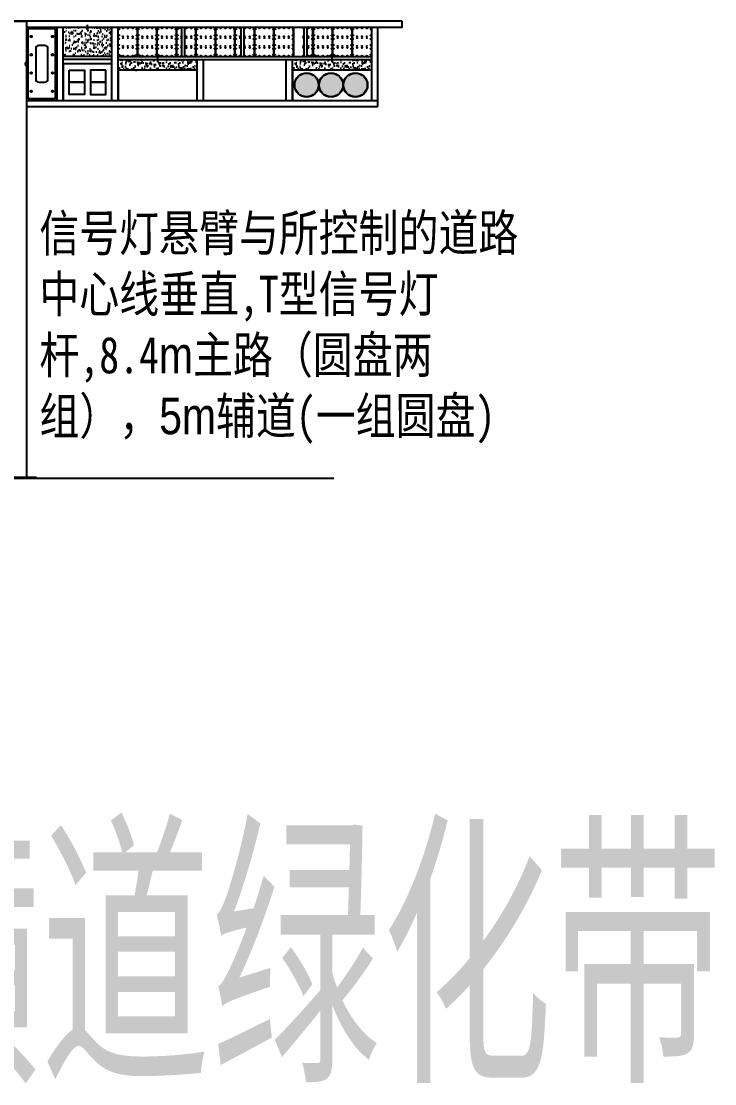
# Model space of a CAD drawing. Header units: millimetres. Extents: x 108070 to 108876, y 12470 to 12955.
# Drawn here: x 108679.53 to 108707.97, y 12532.38 to 12575.96 of the extents above; entities that cross this region are included whole.
import ezdxf

# ---------------------------------------------------------------- set-up
doc = ezdxf.new("R2010")
doc.units = ezdxf.units.MM
doc.header["$LTSCALE"] = 10
doc.layers.add('@-交通信号', color=7, linetype='CONTINUOUS')
doc.layers.add('@-图框', color=7, linetype='CONTINUOUS')
doc.styles.add('gpshz', font='txt.shx', dxfattribs={"width": 0.7, "bigfont": 'hztxt.shx'})
doc.styles.add('ST', font='', dxfattribs={"width": 0.8})
doc.styles.get('ST').set_extended_font_data('SimSun')

# ---------------------------------------------------------------- blocks, each defined once
blk = doc.blocks.new('A$C5901063C')
at = {"layer": '@-交通信号', "ltscale": 3}
h = blk.add_hatch(dxfattribs=at)
h.set_pattern_fill('AR-SAND', color=256, scale=2, style=0)
h.set_pattern_definition([(142.5, (344207.754, 33805.865), (3.200063, 97.882647), [0, -77.216, 0, -86.36, 0, -82.55]), (172.5, (344207.75, 33805.87), (-89.904657, 143.36502), [0, -41.656, 0, -69.596, 0, -26.67]), (212.5, (344270.24, 33805.865), (-158.198474, 0.287437), [0, -25.4, 0, -91.44, 0, -119.38]), (222.5, (344270.24, 33805.87), (-152.71129, 44.585865), [0, -12.7, 0, -59.944, 0, -68.58])])
h.paths.add_polyline_path([(2750, 6920), (1950, 6920), (1950, 7400), (2750, 7400)])
h = blk.add_hatch(dxfattribs=at)
h.set_pattern_fill('AR-SAND', color=256, scale=2, style=0)
h.set_pattern_definition([(142.5, (343607.754, 33805.865), (3.200063, 97.882647), [0, -77.216, 0, -86.36, 0, -82.55]), (172.5, (343607.75, 33805.87), (-89.904657, 143.36502), [0, -41.656, 0, -69.596, 0, -26.67]), (212.5, (343670.24, 33805.865), (-158.198474, 0.287437), [0, -25.4, 0, -91.44, 0, -119.38]), (222.5, (343670.24, 33805.87), (-152.71129, 44.585865), [0, -12.7, 0, -59.944, 0, -68.58])])
h.paths.add_polyline_path([(4150, 6870), (4150, 6700), (2850, 6700), (2850, 6870)])
h = blk.add_hatch(dxfattribs=at)
h.set_pattern_fill('AR-SAND', color=256, scale=2, style=0)
h.set_pattern_definition([(142.5, (346467.754, 33805.865), (3.200063, 97.882647), [0, -77.216, 0, -86.36, 0, -82.55]), (172.5, (346467.75, 33805.87), (-89.904657, 143.36502), [0, -41.656, 0, -69.596, 0, -26.67]), (212.5, (346530.24, 33805.865), (-158.198474, 0.287437), [0, -25.4, 0, -91.44, 0, -119.38]), (222.5, (346530.24, 33805.87), (-152.71129, 44.585865), [0, -12.7, 0, -59.944, 0, -68.58])])
h.paths.add_polyline_path([(7010, 6870), (7010, 6700), (5710, 6700), (5710, 6870)])
at = {"layer": '@-交通信号'}
for p, q in [((-8230, 7500), (1350, 7500)), ((7510, 7500), (150, 7500)), ((1350, 7500), (1350, 0)), ((7510, 7400), (7510, 7500)), ((7510, 7400), (1350, 7400)), ((7510, 7400), (1350, 7400)), ((1850, 6200), (1850, 7400)), ((1850, 6200), (1850, 7400)), ((1950, 6200), (1950, 7400)), ((2750, 6200), (2750, 7400)), ((2853, 7400), (2847, 7400)), ((2850, 6200), (2850, 7400)), ((7010, 6200), (7010, 7400)), ((7110, 6100), (7110, 7400)), ((2750, 6920), (1950, 6920)), ((2750, 6870), (1950, 6870)), ((2850, 6920), (7010, 6920)), ((2850, 6870), (7010, 6870)), ((2850, 6200), (2850, 6870)), ((2850, 6870), (7010, 6870)), ((4150, 6200), (4150, 6870)), ((4150, 6200), (4150, 6870)), ((4250, 6200), (4250, 6870)), ((5610, 6200), (5610, 6870)), ((5710, 6200), (5710, 6870)), ((1350, 6200), (7110, 6200)), ((1350, 6100), (7110, 6100))]:
    blk.add_line(p, q, dxfattribs=at)
at = {"layer": '@-交通信号', "ltscale": 20}
for p, q in [((1375, 6225), (1375, 7375)), ((1825, 7375), (1375, 7375)), ((1825, 6225), (1825, 7375)), ((2853, 6920), (2853, 7400)), ((3167, 6920), (3167, 7400)), ((3173, 6920), (3173, 7400)), ((3487, 6920), (3487, 7400)), ((3493, 6920), (3493, 7400)), ((3807, 6920), (3807, 7400)), ((3813, 6920), (3813, 7400)), ((3897, 6920), (3897, 7400)), ((3947, 6920), (3947, 7400)), ((4127, 6920), (4127, 7400)), ((4133, 6920), (4133, 7400)), ((4447, 6920), (4447, 7400)), ((4453, 6920), (4453, 7400)), ((4767, 6920), (4767, 7400)), ((4773, 6920), (4773, 7400)), ((4867, 6920), (4867, 7400)), ((4917, 6920), (4917, 7400)), ((5087, 6920), (5087, 7400)), ((5093, 6920), (5093, 7400)), ((5407, 6920), (5407, 7400)), ((5413, 6920), (5413, 7400)), ((5727, 6920), (5727, 7400)), ((5733, 6920), (5733, 7400)), ((5902, 6920), (5902, 7400)), ((5952, 6920), (5952, 7400)), ((6047, 6920), (6047, 7400)), ((6053, 6920), (6053, 7400)), ((6367, 6920), (6367, 7400)), ((6373, 6920), (6373, 7400)), ((6687, 6920), (6687, 7400)), ((6693, 6920), (6693, 7400)), ((1825, 6225), (1375, 6225))]:
    blk.add_line(p, q, dxfattribs=at)
at = {"layer": '@-交通信号', "ltscale": 0.5}
for p, q in [((2350, 7360), (2350, 7440)), ((2874, 7370), (2857, 7370)), ((2866, 7378), (2866, 7361)), ((2921, 7386), (2938, 7386)), ((2930, 7394), (2930, 7377)), ((3001, 7386), (3018, 7386)), ((3010, 7394), (3010, 7377)), ((3081, 7386), (3098, 7386)), ((3090, 7394), (3090, 7377)), ((3145, 7370), (3162, 7370)), ((3154, 7378), (3154, 7361)), ((3194, 7370), (3177, 7370)), ((3186, 7378), (3186, 7361)), ((3241, 7386), (3258, 7386)), ((3250, 7394), (3250, 7377)), ((3321, 7386), (3338, 7386)), ((3330, 7394), (3330, 7377)), ((3401, 7386), (3418, 7386)), ((3410, 7394), (3410, 7377)), ((3465, 7370), (3482, 7370)), ((3474, 7378), (3474, 7361)), ((3514, 7370), (3497, 7370)), ((3506, 7378), (3506, 7361)), ((3561, 7386), (3578, 7386)), ((3570, 7394), (3570, 7377)), ((3641, 7386), (3658, 7386)), ((3650, 7394), (3650, 7377)), ((3721, 7386), (3738, 7386)), ((3730, 7394), (3730, 7377)), ((3785, 7370), (3802, 7370)), ((3794, 7378), (3794, 7361)), ((3834, 7370), (3817, 7370)), ((3826, 7378), (3826, 7361)), ((3858, 7386), (3841, 7386)), ((3850, 7394), (3850, 7377)), ((3881, 7386), (3898, 7386)), ((3890, 7394), (3890, 7377)), ((3961, 7386), (3978, 7386)), ((3970, 7394), (3970, 7377)), ((4041, 7386), (4058, 7386)), ((4050, 7394), (4050, 7377)), ((4105, 7370), (4122, 7370)), ((4114, 7378), (4114, 7361)), ((4154, 7370), (4137, 7370)), ((4146, 7378), (4146, 7361)), ((4201, 7386), (4218, 7386)), ((4210, 7394), (4210, 7377)), ((4281, 7386), (4298, 7386)), ((4290, 7394), (4290, 7377)), ((4361, 7386), (4378, 7386)), ((4370, 7394), (4370, 7377)), ((4425, 7370), (4442, 7370)), ((4434, 7378), (4434, 7361)), ((4474, 7370), (4457, 7370)), ((4466, 7378), (4466, 7361)), ((4521, 7386), (4538, 7386)), ((4530, 7394), (4530, 7377)), ((4601, 7386), (4618, 7386)), ((4610, 7394), (4610, 7377)), ((4681, 7386), (4698, 7386)), ((4690, 7394), (4690, 7377)), ((4745, 7370), (4762, 7370)), ((4754, 7378), (4754, 7361)), ((4794, 7370), (4777, 7370)), ((4786, 7378), (4786, 7361)), ((4841, 7386), (4858, 7386)), ((4850, 7394), (4850, 7377)), ((4921, 7386), (4938, 7386)), ((4930, 7394), (4930, 7377)), ((5001, 7386), (5018, 7386)), ((5010, 7394), (5010, 7377)), ((5065, 7370), (5082, 7370)), ((5074, 7378), (5074, 7361)), ((5114, 7370), (5097, 7370)), ((5106, 7378), (5106, 7361)), ((5161, 7386), (5178, 7386)), ((5170, 7394), (5170, 7377)), ((5241, 7386), (5258, 7386)), ((5250, 7394), (5250, 7377)), ((5321, 7386), (5338, 7386)), ((5330, 7394), (5330, 7377)), ((5385, 7370), (5402, 7370)), ((5394, 7378), (5394, 7361)), ((5434, 7370), (5417, 7370)), ((5426, 7378), (5426, 7361)), ((5481, 7386), (5498, 7386)), ((5490, 7394), (5490, 7377)), ((5561, 7386), (5578, 7386)), ((5570, 7394), (5570, 7377)), ((5641, 7386), (5658, 7386)), ((5650, 7394), (5650, 7377)), ((5705, 7370), (5722, 7370)), ((5714, 7378), (5714, 7361)), ((5881, 7386), (5898, 7386)), ((5890, 7394), (5890, 7377)), ((5961, 7386), (5978, 7386)), ((5970, 7394), (5970, 7377)), ((6025, 7370), (6042, 7370)), ((6034, 7378), (6034, 7361)), ((6074, 7370), (6057, 7370)), ((6066, 7378), (6066, 7361)), ((6121, 7386), (6138, 7386)), ((6130, 7394), (6130, 7377)), ((6201, 7386), (6218, 7386)), ((6210, 7394), (6210, 7377)), ((6281, 7386), (6298, 7386)), ((6290, 7394), (6290, 7377)), ((6345, 7370), (6362, 7370)), ((6354, 7378), (6354, 7361)), ((6394, 7370), (6377, 7370)), ((6386, 7378), (6386, 7361)), ((6441, 7386), (6458, 7386)), ((6450, 7394), (6450, 7377)), ((6521, 7386), (6538, 7386)), ((6530, 7394), (6530, 7377)), ((6601, 7386), (6618, 7386)), ((6610, 7394), (6610, 7377)), ((6665, 7370), (6682, 7370)), ((6674, 7378), (6674, 7361)), ((6714, 7370), (6697, 7370)), ((6706, 7378), (6706, 7361)), ((6761, 7386), (6778, 7386)), ((6770, 7394), (6770, 7377)), ((6841, 7386), (6858, 7386)), ((6850, 7394), (6850, 7377)), ((6921, 7386), (6938, 7386)), ((6930, 7394), (6930, 7377)), ((6985, 7370), (7002, 7370)), ((6994, 7378), (6994, 7361)), ((2874, 7270), (2857, 7270)), ((2874, 7210), (2857, 7210)), ((2866, 7278), (2866, 7261)), ((2866, 7201), (2866, 7218)), ((2921, 7254), (2938, 7254)), ((2921, 7226), (2938, 7226)), ((2930, 7245), (2930, 7262)), ((2930, 7234), (2930, 7217)), ((3001, 7254), (3018, 7254)), ((3001, 7226), (3018, 7226)), ((3010, 7245), (3010, 7262)), ((3010, 7234), (3010, 7217)), ((3081, 7254), (3098, 7254)), ((3081, 7226), (3098, 7226)), ((3090, 7245), (3090, 7262)), ((3090, 7234), (3090, 7217)), ((3145, 7270), (3162, 7270)), ((3145, 7210), (3162, 7210)), ((3154, 7278), (3154, 7261)), ((3154, 7201), (3154, 7218)), ((3194, 7270), (3177, 7270)), ((3194, 7210), (3177, 7210)), ((3186, 7278), (3186, 7261)), ((3186, 7201), (3186, 7218)), ((3241, 7254), (3258, 7254)), ((3241, 7226), (3258, 7226)), ((3250, 7245), (3250, 7262)), ((3250, 7234), (3250, 7217)), ((3321, 7254), (3338, 7254)), ((3321, 7226), (3338, 7226)), ((3330, 7245), (3330, 7262)), ((3330, 7234), (3330, 7217)), ((3401, 7254), (3418, 7254)), ((3401, 7226), (3418, 7226)), ((3410, 7245), (3410, 7262)), ((3410, 7234), (3410, 7217)), ((3465, 7270), (3482, 7270)), ((3465, 7210), (3482, 7210)), ((3474, 7278), (3474, 7261)), ((3474, 7201), (3474, 7218)), ((3514, 7270), (3497, 7270)), ((3514, 7210), (3497, 7210)), ((3506, 7278), (3506, 7261)), ((3506, 7201), (3506, 7218)), ((3561, 7254), (3578, 7254)), ((3561, 7226), (3578, 7226)), ((3570, 7245), (3570, 7262)), ((3570, 7234), (3570, 7217)), ((3641, 7254), (3658, 7254)), ((3641, 7226), (3658, 7226)), ((3650, 7245), (3650, 7262)), ((3650, 7234), (3650, 7217)), ((3721, 7254), (3738, 7254)), ((3721, 7226), (3738, 7226)), ((3730, 7245), (3730, 7262)), ((3730, 7234), (3730, 7217)), ((3785, 7270), (3802, 7270)), ((3785, 7210), (3802, 7210)), ((3794, 7278), (3794, 7261)), ((3794, 7201), (3794, 7218)), ((3834, 7270), (3817, 7270)), ((3834, 7210), (3817, 7210)), ((3826, 7278), (3826, 7261)), ((3826, 7201), (3826, 7218)), ((3881, 7254), (3898, 7254)), ((3881, 7226), (3898, 7226)), ((3890, 7245), (3890, 7262)), ((3890, 7234), (3890, 7217)), ((3961, 7254), (3978, 7254)), ((3961, 7226), (3978, 7226)), ((3970, 7245), (3970, 7262)), ((3970, 7234), (3970, 7217)), ((4041, 7254), (4058, 7254)), ((4041, 7226), (4058, 7226)), ((4050, 7245), (4050, 7262)), ((4050, 7234), (4050, 7217)), ((4105, 7270), (4122, 7270)), ((4105, 7210), (4122, 7210)), ((4114, 7278), (4114, 7261)), ((4114, 7201), (4114, 7218)), ((4154, 7270), (4137, 7270)), ((4154, 7210), (4137, 7210)), ((4146, 7278), (4146, 7261)), ((4146, 7201), (4146, 7218)), ((4201, 7254), (4218, 7254)), ((4201, 7226), (4218, 7226)), ((4210, 7245), (4210, 7262)), ((4210, 7234), (4210, 7217)), ((4281, 7254), (4298, 7254)), ((4281, 7226), (4298, 7226)), ((4290, 7245), (4290, 7262)), ((4290, 7234), (4290, 7217)), ((4361, 7254), (4378, 7254)), ((4361, 7226), (4378, 7226)), ((4370, 7245), (4370, 7262)), ((4370, 7234), (4370, 7217)), ((4425, 7270), (4442, 7270)), ((4425, 7210), (4442, 7210)), ((4434, 7278), (4434, 7261)), ((4434, 7201), (4434, 7218)), ((4474, 7270), (4457, 7270)), ((4474, 7210), (4457, 7210)), ((4466, 7278), (4466, 7261)), ((4466, 7201), (4466, 7218)), ((4521, 7254), (4538, 7254)), ((4521, 7226), (4538, 7226)), ((4530, 7245), (4530, 7262)), ((4530, 7234), (4530, 7217)), ((4601, 7254), (4618, 7254)), ((4601, 7226), (4618, 7226)), ((4610, 7245), (4610, 7262)), ((4610, 7234), (4610, 7217)), ((4681, 7254), (4698, 7254)), ((4681, 7226), (4698, 7226)), ((4690, 7245), (4690, 7262)), ((4690, 7234), (4690, 7217)), ((4745, 7270), (4762, 7270)), ((4745, 7210), (4762, 7210)), ((4754, 7278), (4754, 7261)), ((4754, 7201), (4754, 7218)), ((4794, 7270), (4777, 7270)), ((4794, 7210), (4777, 7210)), ((4786, 7278), (4786, 7261)), ((4786, 7201), (4786, 7218)), ((4841, 7254), (4858, 7254)), ((4841, 7226), (4858, 7226)), ((4850, 7245), (4850, 7262)), ((4850, 7234), (4850, 7217)), ((4921, 7254), (4938, 7254)), ((4921, 7226), (4938, 7226)), ((4930, 7245), (4930, 7262)), ((4930, 7234), (4930, 7217)), ((5001, 7254), (5018, 7254)), ((5001, 7226), (5018, 7226)), ((5010, 7245), (5010, 7262)), ((5010, 7234), (5010, 7217)), ((5065, 7270), (5082, 7270)), ((5065, 7210), (5082, 7210)), ((5074, 7278), (5074, 7261)), ((5074, 7201), (5074, 7218)), ((5114, 7270), (5097, 7270)), ((5114, 7210), (5097, 7210)), ((5106, 7278), (5106, 7261)), ((5106, 7201), (5106, 7218)), ((5161, 7254), (5178, 7254)), ((5161, 7226), (5178, 7226)), ((5170, 7245), (5170, 7262)), ((5170, 7234), (5170, 7217)), ((5241, 7254), (5258, 7254)), ((5241, 7226), (5258, 7226)), ((5250, 7245), (5250, 7262)), ((5250, 7234), (5250, 7217)), ((5321, 7254), (5338, 7254)), ((5321, 7226), (5338, 7226)), ((5330, 7245), (5330, 7262)), ((5330, 7234), (5330, 7217)), ((5385, 7270), (5402, 7270)), ((5385, 7210), (5402, 7210)), ((5394, 7278), (5394, 7261)), ((5394, 7201), (5394, 7218)), ((5434, 7270), (5417, 7270)), ((5434, 7210), (5417, 7210)), ((5426, 7278), (5426, 7261)), ((5426, 7201), (5426, 7218)), ((5481, 7254), (5498, 7254)), ((5481, 7226), (5498, 7226)), ((5490, 7245), (5490, 7262)), ((5490, 7234), (5490, 7217)), ((5561, 7254), (5578, 7254)), ((5561, 7226), (5578, 7226)), ((5570, 7245), (5570, 7262)), ((5570, 7234), (5570, 7217)), ((5641, 7254), (5658, 7254)), ((5641, 7226), (5658, 7226)), ((5650, 7245), (5650, 7262)), ((5650, 7234), (5650, 7217)), ((5705, 7270), (5722, 7270)), ((5705, 7210), (5722, 7210)), ((5714, 7278), (5714, 7261)), ((5714, 7201), (5714, 7218)), ((5881, 7254), (5898, 7254)), ((5881, 7226), (5898, 7226)), ((5890, 7245), (5890, 7262)), ((5890, 7234), (5890, 7217)), ((5961, 7254), (5978, 7254)), ((5961, 7226), (5978, 7226)), ((5970, 7245), (5970, 7262)), ((5970, 7234), (5970, 7217)), ((6025, 7270), (6042, 7270)), ((6025, 7210), (6042, 7210)), ((6034, 7278), (6034, 7261)), ((6034, 7201), (6034, 7218)), ((6074, 7270), (6057, 7270)), ((6074, 7210), (6057, 7210)), ((6066, 7278), (6066, 7261)), ((6066, 7201), (6066, 7218)), ((6121, 7254), (6138, 7254)), ((6121, 7226), (6138, 7226)), ((6130, 7245), (6130, 7262)), ((6130, 7234), (6130, 7217)), ((6201, 7254), (6218, 7254)), ((6201, 7226), (6218, 7226)), ((6210, 7245), (6210, 7262)), ((6210, 7234), (6210, 7217)), ((6281, 7254), (6298, 7254)), ((6281, 7226), (6298, 7226)), ((6290, 7245), (6290, 7262)), ((6290, 7234), (6290, 7217)), ((6345, 7270), (6362, 7270)), ((6345, 7210), (6362, 7210)), ((6354, 7278), (6354, 7261)), ((6354, 7201), (6354, 7218)), ((6394, 7270), (6377, 7270)), ((6394, 7210), (6377, 7210)), ((6386, 7278), (6386, 7261)), ((6386, 7201), (6386, 7218)), ((6441, 7254), (6458, 7254)), ((6441, 7226), (6458, 7226)), ((6450, 7245), (6450, 7262)), ((6450, 7234), (6450, 7217)), ((6521, 7254), (6538, 7254)), ((6521, 7226), (6538, 7226)), ((6530, 7245), (6530, 7262)), ((6530, 7234), (6530, 7217)), ((6601, 7254), (6618, 7254)), ((6601, 7226), (6618, 7226)), ((6610, 7245), (6610, 7262)), ((6610, 7234), (6610, 7217)), ((6665, 7270), (6682, 7270)), ((6665, 7210), (6682, 7210)), ((6674, 7278), (6674, 7261)), ((6674, 7201), (6674, 7218)), ((6714, 7270), (6697, 7270)), ((6714, 7210), (6697, 7210)), ((6706, 7278), (6706, 7261)), ((6706, 7201), (6706, 7218)), ((6761, 7254), (6778, 7254)), ((6761, 7226), (6778, 7226)), ((6770, 7245), (6770, 7262)), ((6770, 7234), (6770, 7217)), ((6841, 7254), (6858, 7254)), ((6841, 7226), (6858, 7226)), ((6850, 7245), (6850, 7262)), ((6850, 7234), (6850, 7217)), ((6921, 7254), (6938, 7254)), ((6921, 7226), (6938, 7226)), ((6930, 7245), (6930, 7262)), ((6930, 7234), (6930, 7217)), ((6985, 7270), (7002, 7270)), ((6985, 7210), (7002, 7210)), ((6994, 7278), (6994, 7261)), ((6994, 7201), (6994, 7218)), ((2874, 7110), (2857, 7110)), ((2874, 7050), (2857, 7050)), ((2866, 7101), (2866, 7118)), ((2866, 7041), (2866, 7058)), ((2921, 7094), (2938, 7094)), ((2921, 7066), (2938, 7066)), ((2930, 7085), (2930, 7102)), ((2930, 7074), (2930, 7057)), ((3001, 7094), (3018, 7094)), ((3001, 7066), (3018, 7066)), ((3010, 7085), (3010, 7102)), ((3010, 7074), (3010, 7057)), ((3081, 7094), (3098, 7094)), ((3081, 7066), (3098, 7066)), ((3090, 7085), (3090, 7102)), ((3090, 7074), (3090, 7057)), ((3145, 7110), (3162, 7110)), ((3145, 7050), (3162, 7050)), ((3154, 7101), (3154, 7118)), ((3154, 7041), (3154, 7058)), ((3194, 7110), (3177, 7110)), ((3194, 7050), (3177, 7050)), ((3186, 7101), (3186, 7118)), ((3186, 7041), (3186, 7058)), ((3241, 7094), (3258, 7094)), ((3241, 7066), (3258, 7066)), ((3250, 7085), (3250, 7102)), ((3250, 7074), (3250, 7057)), ((3321, 7094), (3338, 7094)), ((3321, 7066), (3338, 7066)), ((3330, 7085), (3330, 7102)), ((3330, 7074), (3330, 7057)), ((3401, 7094), (3418, 7094)), ((3401, 7066), (3418, 7066)), ((3410, 7085), (3410, 7102)), ((3410, 7074), (3410, 7057)), ((3465, 7110), (3482, 7110)), ((3465, 7050), (3482, 7050)), ((3474, 7101), (3474, 7118)), ((3474, 7041), (3474, 7058)), ((3514, 7110), (3497, 7110)), ((3514, 7050), (3497, 7050)), ((3506, 7101), (3506, 7118)), ((3506, 7041), (3506, 7058)), ((3561, 7094), (3578, 7094)), ((3561, 7066), (3578, 7066)), ((3570, 7085), (3570, 7102)), ((3570, 7074), (3570, 7057)), ((3641, 7094), (3658, 7094)), ((3641, 7066), (3658, 7066)), ((3650, 7085), (3650, 7102)), ((3650, 7074), (3650, 7057)), ((3721, 7094), (3738, 7094)), ((3721, 7066), (3738, 7066)), ((3730, 7085), (3730, 7102)), ((3730, 7074), (3730, 7057)), ((3785, 7110), (3802, 7110)), ((3785, 7050), (3802, 7050)), ((3794, 7101), (3794, 7118)), ((3794, 7041), (3794, 7058)), ((3834, 7110), (3817, 7110)), ((3834, 7050), (3817, 7050)), ((3826, 7101), (3826, 7118)), ((3826, 7041), (3826, 7058)), ((3881, 7094), (3898, 7094)), ((3881, 7066), (3898, 7066)), ((3890, 7085), (3890, 7102)), ((3890, 7074), (3890, 7057)), ((3961, 7094), (3978, 7094)), ((3961, 7066), (3978, 7066)), ((3970, 7085), (3970, 7102)), ((3970, 7074), (3970, 7057)), ((4041, 7094), (4058, 7094)), ((4041, 7066), (4058, 7066)), ((4050, 7085), (4050, 7102)), ((4050, 7074), (4050, 7057)), ((4105, 7110), (4122, 7110)), ((4105, 7050), (4122, 7050)), ((4114, 7101), (4114, 7118)), ((4114, 7041), (4114, 7058)), ((4154, 7110), (4137, 7110)), ((4154, 7050), (4137, 7050)), ((4146, 7101), (4146, 7118)), ((4146, 7041), (4146, 7058)), ((4201, 7094), (4218, 7094)), ((4201, 7066), (4218, 7066)), ((4210, 7085), (4210, 7102)), ((4210, 7074), (4210, 7057)), ((4281, 7094), (4298, 7094)), ((4281, 7066), (4298, 7066)), ((4290, 7085), (4290, 7102)), ((4290, 7074), (4290, 7057)), ((4361, 7094), (4378, 7094)), ((4361, 7066), (4378, 7066)), ((4370, 7085), (4370, 7102)), ((4370, 7074), (4370, 7057)), ((4425, 7110), (4442, 7110)), ((4425, 7050), (4442, 7050)), ((4434, 7101), (4434, 7118)), ((4434, 7041), (4434, 7058)), ((4474, 7110), (4457, 7110)), ((4474, 7050), (4457, 7050)), ((4466, 7101), (4466, 7118)), ((4466, 7041), (4466, 7058)), ((4521, 7094), (4538, 7094)), ((4521, 7066), (4538, 7066)), ((4530, 7085), (4530, 7102)), ((4530, 7074), (4530, 7057)), ((4601, 7094), (4618, 7094)), ((4601, 7066), (4618, 7066)), ((4610, 7085), (4610, 7102)), ((4610, 7074), (4610, 7057)), ((4681, 7094), (4698, 7094)), ((4681, 7066), (4698, 7066)), ((4690, 7085), (4690, 7102)), ((4690, 7074), (4690, 7057)), ((4745, 7110), (4762, 7110)), ((4745, 7050), (4762, 7050)), ((4754, 7101), (4754, 7118)), ((4754, 7041), (4754, 7058)), ((4794, 7110), (4777, 7110)), ((4794, 7050), (4777, 7050)), ((4786, 7101), (4786, 7118)), ((4786, 7041), (4786, 7058)), ((4841, 7094), (4858, 7094)), ((4841, 7066), (4858, 7066)), ((4850, 7085), (4850, 7102)), ((4850, 7074), (4850, 7057)), ((4921, 7094), (4938, 7094)), ((4921, 7066), (4938, 7066)), ((4930, 7085), (4930, 7102)), ((4930, 7074), (4930, 7057)), ((5001, 7094), (5018, 7094)), ((5001, 7066), (5018, 7066)), ((5010, 7085), (5010, 7102)), ((5010, 7074), (5010, 7057)), ((5065, 7110), (5082, 7110)), ((5065, 7050), (5082, 7050)), ((5074, 7101), (5074, 7118)), ((5074, 7041), (5074, 7058)), ((5114, 7110), (5097, 7110)), ((5114, 7050), (5097, 7050)), ((5106, 7101), (5106, 7118)), ((5106, 7041), (5106, 7058)), ((5161, 7094), (5178, 7094)), ((5161, 7066), (5178, 7066)), ((5170, 7085), (5170, 7102)), ((5170, 7074), (5170, 7057)), ((5241, 7094), (5258, 7094)), ((5241, 7066), (5258, 7066)), ((5250, 7085), (5250, 7102)), ((5250, 7074), (5250, 7057)), ((5321, 7094), (5338, 7094)), ((5321, 7066), (5338, 7066)), ((5330, 7085), (5330, 7102)), ((5330, 7074), (5330, 7057)), ((5385, 7110), (5402, 7110)), ((5385, 7050), (5402, 7050)), ((5394, 7101), (5394, 7118)), ((5394, 7041), (5394, 7058)), ((5434, 7110), (5417, 7110)), ((5434, 7050), (5417, 7050)), ((5426, 7101), (5426, 7118)), ((5426, 7041), (5426, 7058)), ((5481, 7094), (5498, 7094)), ((5481, 7066), (5498, 7066)), ((5490, 7085), (5490, 7102)), ((5490, 7074), (5490, 7057)), ((5561, 7094), (5578, 7094)), ((5561, 7066), (5578, 7066)), ((5570, 7085), (5570, 7102)), ((5570, 7074), (5570, 7057)), ((5641, 7094), (5658, 7094)), ((5641, 7066), (5658, 7066)), ((5650, 7085), (5650, 7102)), ((5650, 7074), (5650, 7057)), ((5705, 7110), (5722, 7110)), ((5705, 7050), (5722, 7050)), ((5714, 7101), (5714, 7118)), ((5714, 7041), (5714, 7058)), ((5881, 7094), (5898, 7094)), ((5881, 7066), (5898, 7066)), ((5890, 7085), (5890, 7102)), ((5890, 7074), (5890, 7057)), ((5961, 7094), (5978, 7094)), ((5961, 7066), (5978, 7066)), ((5970, 7085), (5970, 7102)), ((5970, 7074), (5970, 7057)), ((6025, 7110), (6042, 7110)), ((6025, 7050), (6042, 7050)), ((6034, 7101), (6034, 7118)), ((6034, 7041), (6034, 7058)), ((6074, 7110), (6057, 7110)), ((6074, 7050), (6057, 7050)), ((6066, 7101), (6066, 7118)), ((6066, 7041), (6066, 7058)), ((6121, 7094), (6138, 7094)), ((6121, 7066), (6138, 7066)), ((6130, 7085), (6130, 7102)), ((6130, 7074), (6130, 7057)), ((6201, 7094), (6218, 7094)), ((6201, 7066), (6218, 7066)), ((6210, 7085), (6210, 7102)), ((6210, 7074), (6210, 7057)), ((6281, 7094), (6298, 7094)), ((6281, 7066), (6298, 7066)), ((6290, 7085), (6290, 7102)), ((6290, 7074), (6290, 7057)), ((6345, 7110), (6362, 7110)), ((6345, 7050), (6362, 7050)), ((6354, 7101), (6354, 7118)), ((6354, 7041), (6354, 7058)), ((6394, 7110), (6377, 7110)), ((6394, 7050), (6377, 7050)), ((6386, 7101), (6386, 7118)), ((6386, 7041), (6386, 7058)), ((6441, 7094), (6458, 7094)), ((6441, 7066), (6458, 7066)), ((6450, 7085), (6450, 7102)), ((6450, 7074), (6450, 7057)), ((6521, 7094), (6538, 7094)), ((6521, 7066), (6538, 7066)), ((6530, 7085), (6530, 7102)), ((6530, 7074), (6530, 7057)), ((6601, 7094), (6618, 7094)), ((6601, 7066), (6618, 7066)), ((6610, 7085), (6610, 7102)), ((6610, 7074), (6610, 7057)), ((6665, 7110), (6682, 7110)), ((6665, 7050), (6682, 7050)), ((6674, 7101), (6674, 7118)), ((6674, 7041), (6674, 7058)), ((6714, 7110), (6697, 7110)), ((6714, 7050), (6697, 7050)), ((6706, 7101), (6706, 7118)), ((6706, 7041), (6706, 7058)), ((6761, 7094), (6778, 7094)), ((6761, 7066), (6778, 7066)), ((6770, 7085), (6770, 7102)), ((6770, 7074), (6770, 7057)), ((6841, 7094), (6858, 7094)), ((6841, 7066), (6858, 7066)), ((6850, 7085), (6850, 7102)), ((6850, 7074), (6850, 7057)), ((6921, 7094), (6938, 7094)), ((6921, 7066), (6938, 7066)), ((6930, 7085), (6930, 7102)), ((6930, 7074), (6930, 7057)), ((6985, 7110), (7002, 7110)), ((6985, 7050), (7002, 7050)), ((6994, 7101), (6994, 7118)), ((6994, 7041), (6994, 7058)), ((2874, 6950), (2857, 6950)), ((2866, 6941), (2866, 6958)), ((2898, 6934), (2881, 6934)), ((2890, 6925), (2890, 6942)), ((2921, 6934), (2938, 6934)), ((2930, 6925), (2930, 6942)), ((3001, 6934), (3018, 6934)), ((3010, 6925), (3010, 6942)), ((3081, 6934), (3098, 6934)), ((3090, 6925), (3090, 6942)), ((3121, 6934), (3138, 6934)), ((3130, 6925), (3130, 6942)), ((3145, 6950), (3162, 6950)), ((3154, 6941), (3154, 6958)), ((3194, 6950), (3177, 6950)), ((3186, 6941), (3186, 6958)), ((3218, 6934), (3201, 6934)), ((3210, 6925), (3210, 6942)), ((3241, 6934), (3258, 6934)), ((3250, 6925), (3250, 6942)), ((3321, 6934), (3338, 6934)), ((3330, 6925), (3330, 6942)), ((3401, 6934), (3418, 6934)), ((3410, 6925), (3410, 6942)), ((3465, 6950), (3482, 6950)), ((3474, 6941), (3474, 6958)), ((3514, 6950), (3497, 6950)), ((3500, 6830), (3500, 6910)), ((3506, 6941), (3506, 6958)), ((3538, 6934), (3521, 6934)), ((3530, 6925), (3530, 6942)), ((3561, 6934), (3578, 6934)), ((3570, 6925), (3570, 6942)), ((3641, 6934), (3658, 6934)), ((3650, 6925), (3650, 6942)), ((3721, 6934), (3738, 6934)), ((3730, 6925), (3730, 6942)), ((3785, 6950), (3802, 6950)), ((3794, 6941), (3794, 6958)), ((3834, 6950), (3817, 6950)), ((3826, 6941), (3826, 6958)), ((3881, 6934), (3898, 6934)), ((3890, 6925), (3890, 6942)), ((3961, 6934), (3978, 6934)), ((3970, 6925), (3970, 6942)), ((4041, 6934), (4058, 6934)), ((4050, 6925), (4050, 6942)), ((4105, 6950), (4122, 6950)), ((4114, 6941), (4114, 6958)), ((4154, 6950), (4137, 6950)), ((4146, 6941), (4146, 6958)), ((4201, 6934), (4218, 6934)), ((4210, 6925), (4210, 6942)), ((4281, 6934), (4298, 6934)), ((4290, 6925), (4290, 6942)), ((4361, 6934), (4378, 6934)), ((4370, 6925), (4370, 6942)), ((4425, 6950), (4442, 6950)), ((4434, 6941), (4434, 6958)), ((4474, 6950), (4457, 6950)), ((4466, 6941), (4466, 6958)), ((4521, 6934), (4538, 6934)), ((4530, 6925), (4530, 6942)), ((4601, 6934), (4618, 6934)), ((4610, 6925), (4610, 6942)), ((4681, 6934), (4698, 6934)), ((4690, 6925), (4690, 6942)), ((4745, 6950), (4762, 6950)), ((4754, 6941), (4754, 6958)), ((4794, 6950), (4777, 6950)), ((4786, 6941), (4786, 6958)), ((4841, 6934), (4858, 6934)), ((4850, 6925), (4850, 6942)), ((4921, 6934), (4938, 6934)), ((4930, 6925), (4930, 6942)), ((5001, 6934), (5018, 6934)), ((5010, 6925), (5010, 6942)), ((5065, 6950), (5082, 6950)), ((5074, 6941), (5074, 6958)), ((5114, 6950), (5097, 6950)), ((5106, 6941), (5106, 6958)), ((5161, 6934), (5178, 6934)), ((5170, 6925), (5170, 6942)), ((5241, 6934), (5258, 6934)), ((5250, 6925), (5250, 6942)), ((5321, 6934), (5338, 6934)), ((5330, 6925), (5330, 6942)), ((5385, 6950), (5402, 6950)), ((5394, 6941), (5394, 6958)), ((5434, 6950), (5417, 6950)), ((5426, 6941), (5426, 6958)), ((5481, 6934), (5498, 6934)), ((5490, 6925), (5490, 6942)), ((5561, 6934), (5578, 6934)), ((5570, 6925), (5570, 6942)), ((5641, 6934), (5658, 6934)), ((5650, 6925), (5650, 6942)), ((5705, 6950), (5722, 6950)), ((5714, 6941), (5714, 6958)), ((5881, 6934), (5898, 6934)), ((5890, 6925), (5890, 6942)), ((5961, 6934), (5978, 6934)), ((5970, 6925), (5970, 6942)), ((6001, 6934), (6018, 6934)), ((6010, 6925), (6010, 6942)), ((6025, 6950), (6042, 6950)), ((6034, 6941), (6034, 6958)), ((6074, 6950), (6057, 6950)), ((6066, 6941), (6066, 6958)), ((6098, 6934), (6081, 6934)), ((6090, 6925), (6090, 6942)), ((6121, 6934), (6138, 6934)), ((6130, 6925), (6130, 6942)), ((6201, 6934), (6218, 6934)), ((6210, 6925), (6210, 6942)), ((6281, 6934), (6298, 6934)), ((6290, 6925), (6290, 6942)), ((6321, 6934), (6338, 6934)), ((6330, 6925), (6330, 6942)), ((6345, 6950), (6362, 6950)), ((6354, 6941), (6354, 6958)), ((6360, 6830), (6360, 6910)), ((6394, 6950), (6377, 6950)), ((6386, 6941), (6386, 6958)), ((6418, 6934), (6401, 6934)), ((6410, 6925), (6410, 6942)), ((6441, 6934), (6458, 6934)), ((6450, 6925), (6450, 6942)), ((6521, 6934), (6538, 6934)), ((6530, 6925), (6530, 6942)), ((6601, 6934), (6618, 6934)), ((6610, 6925), (6610, 6942)), ((6665, 6950), (6682, 6950)), ((6674, 6941), (6674, 6958)), ((6714, 6950), (6697, 6950)), ((6706, 6941), (6706, 6958)), ((6761, 6934), (6778, 6934)), ((6770, 6925), (6770, 6942)), ((6841, 6934), (6858, 6934)), ((6850, 6925), (6850, 6942)), ((6921, 6934), (6938, 6934)), ((6930, 6925), (6930, 6942)), ((6985, 6950), (7002, 6950)), ((6994, 6941), (6994, 6958))]:
    blk.add_line(p, q, dxfattribs=at)
at = {"layer": '@-交通信号'}
blk.add_lwpolyline([(1650, 7100), (1550, 7100, 0.414214), (1500, 7050), (1500, 6550, 0.414214), (1550, 6500), (1650, 6500, 0.414214), (1700, 6550), (1700, 7050, 0.414214)], format="xyb", close=True, dxfattribs=at)
for points in [[(2750, 6800), (1950, 6800), (1950, 6200), (2750, 6200)], [(2050, 6700), (2300, 6700), (2300, 6500), (2050, 6500)], [(2650, 6700), (2400, 6700), (2400, 6500), (2650, 6500)], [(4150, 6700), (2850, 6700), (2850, 6200), (4150, 6200)], [(7010, 6700), (5710, 6700), (5710, 6200), (7010, 6200)], [(2050, 6500), (2300, 6500), (2300, 6300), (2050, 6300)], [(2650, 6500), (2400, 6500), (2400, 6300), (2650, 6300)], [(0, 20), (1500, 20), (1500, 0), (0, 0)]]:
    blk.add_lwpolyline(points, close=True, dxfattribs=at)
for centre, radius in [((2866, 7370), 3), ((2930, 7386), 3), ((3010, 7386), 3), ((3090, 7386), 3), ((3154, 7370), 3), ((3186, 7370), 3), ((3250, 7386), 3), ((3330, 7386), 3), ((3410, 7386), 3), ((3474, 7370), 3), ((3506, 7370), 3), ((3570, 7386), 3), ((3650, 7386), 3), ((3730, 7386), 3), ((3794, 7370), 3), ((3826, 7370), 3), ((3850, 7386), 3), ((3890, 7386), 3), ((3970, 7386), 3), ((4050, 7386), 3), ((4114, 7370), 3), ((4146, 7370), 3), ((4210, 7386), 3), ((4290, 7386), 3), ((4370, 7386), 3), ((4434, 7370), 3), ((4466, 7370), 3), ((4530, 7386), 3), ((4610, 7386), 3), ((4690, 7386), 3), ((4754, 7370), 3), ((4786, 7370), 3), ((4850, 7386), 3), ((4930, 7386), 3), ((5010, 7386), 3), ((5074, 7370), 3), ((5106, 7370), 3), ((5170, 7386), 3), ((5250, 7386), 3), ((5330, 7386), 3), ((5394, 7370), 3), ((5426, 7370), 3), ((5490, 7386), 3), ((5570, 7386), 3), ((5650, 7386), 3), ((5714, 7370), 3), ((5890, 7386), 3), ((5970, 7386), 3), ((6034, 7370), 3), ((6066, 7370), 3), ((6130, 7386), 3), ((6210, 7386), 3), ((6290, 7386), 3), ((6354, 7370), 3), ((6386, 7370), 3), ((6450, 7386), 3), ((6530, 7386), 3), ((6610, 7386), 3), ((6674, 7370), 3), ((6706, 7370), 3), ((6770, 7386), 3), ((6850, 7386), 3), ((6930, 7386), 3), ((6994, 7370), 3), ((1425, 7250), 13), ((1775, 7250), 13), ((2866, 7270), 3), ((2866, 7210), 3), ((2930, 7254), 3), ((2930, 7226), 3), ((3010, 7254), 3), ((3010, 7226), 3), ((3090, 7254), 3), ((3090, 7226), 3), ((3154, 7270), 3), ((3154, 7210), 3), ((3186, 7270), 3), ((3186, 7210), 3), ((3250, 7254), 3), ((3250, 7226), 3), ((3330, 7254), 3), ((3330, 7226), 3), ((3410, 7254), 3), ((3410, 7226), 3), ((3474, 7270), 3), ((3474, 7210), 3), ((3506, 7270), 3), ((3506, 7210), 3), ((3570, 7254), 3), ((3570, 7226), 3), ((3650, 7254), 3), ((3650, 7226), 3), ((3730, 7254), 3), ((3730, 7226), 3), ((3794, 7270), 3), ((3794, 7210), 3), ((3826, 7270), 3), ((3826, 7210), 3), ((3890, 7254), 3), ((3890, 7226), 3), ((3970, 7254), 3), ((3970, 7226), 3), ((4050, 7254), 3), ((4050, 7226), 3), ((4114, 7270), 3), ((4114, 7210), 3), ((4146, 7270), 3), ((4146, 7210), 3), ((4210, 7254), 3), ((4210, 7226), 3), ((4290, 7254), 3), ((4290, 7226), 3), ((4370, 7254), 3), ((4370, 7226), 3), ((4434, 7270), 3), ((4434, 7210), 3), ((4466, 7270), 3), ((4466, 7210), 3), ((4530, 7254), 3), ((4530, 7226), 3), ((4610, 7254), 3), ((4610, 7226), 3), ((4690, 7254), 3), ((4690, 7226), 3), ((4754, 7270), 3), ((4754, 7210), 3), ((4786, 7270), 3), ((4786, 7210), 3), ((4850, 7254), 3), ((4850, 7226), 3), ((4930, 7254), 3), ((4930, 7226), 3), ((5010, 7254), 3), ((5010, 7226), 3), ((5074, 7270), 3), ((5074, 7210), 3), ((5106, 7270), 3), ((5106, 7210), 3), ((5170, 7254), 3), ((5170, 7226), 3), ((5250, 7254), 3), ((5250, 7226), 3), ((5330, 7254), 3), ((5330, 7226), 3), ((5394, 7270), 3), ((5394, 7210), 3), ((5426, 7270), 3), ((5426, 7210), 3), ((5490, 7254), 3), ((5490, 7226), 3), ((5570, 7254), 3), ((5570, 7226), 3), ((5650, 7254), 3), ((5650, 7226), 3), ((5714, 7270), 3), ((5714, 7210), 3), ((5890, 7254), 3), ((5890, 7226), 3), ((5970, 7254), 3), ((5970, 7226), 3), ((6034, 7270), 3), ((6034, 7210), 3), ((6066, 7270), 3), ((6066, 7210), 3), ((6130, 7254), 3), ((6130, 7226), 3), ((6210, 7254), 3), ((6210, 7226), 3), ((6290, 7254), 3), ((6290, 7226), 3), ((6354, 7270), 3), ((6354, 7210), 3), ((6386, 7270), 3), ((6386, 7210), 3), ((6450, 7254), 3), ((6450, 7226), 3), ((6530, 7254), 3), ((6530, 7226), 3), ((6610, 7254), 3), ((6610, 7226), 3), ((6674, 7270), 3), ((6674, 7210), 3), ((6706, 7270), 3), ((6706, 7210), 3), ((6770, 7254), 3), ((6770, 7226), 3), ((6850, 7254), 3), ((6850, 7226), 3), ((6930, 7254), 3), ((6930, 7226), 3), ((6994, 7270), 3), ((6994, 7210), 3), ((2866, 7110), 3), ((2866, 7050), 3), ((2930, 7094), 3), ((2930, 7066), 3), ((3010, 7094), 3), ((3010, 7066), 3), ((3090, 7094), 3), ((3090, 7066), 3), ((3154, 7110), 3), ((3154, 7050), 3), ((3186, 7110), 3), ((3186, 7050), 3), ((3250, 7094), 3), ((3250, 7066), 3), ((3330, 7094), 3), ((3330, 7066), 3), ((3410, 7094), 3), ((3410, 7066), 3), ((3474, 7110), 3), ((3474, 7050), 3), ((3506, 7110), 3), ((3506, 7050), 3), ((3570, 7094), 3), ((3570, 7066), 3), ((3650, 7094), 3), ((3650, 7066), 3), ((3730, 7094), 3), ((3730, 7066), 3), ((3794, 7110), 3), ((3794, 7050), 3), ((3826, 7110), 3), ((3826, 7050), 3), ((3890, 7094), 3), ((3890, 7066), 3), ((3970, 7094), 3), ((3970, 7066), 3), ((4050, 7094), 3), ((4050, 7066), 3), ((4114, 7110), 3), ((4114, 7050), 3), ((4146, 7110), 3), ((4146, 7050), 3), ((4210, 7094), 3), ((4210, 7066), 3), ((4290, 7094), 3), ((4290, 7066), 3), ((4370, 7094), 3), ((4370, 7066), 3), ((4434, 7110), 3), ((4434, 7050), 3), ((4466, 7110), 3), ((4466, 7050), 3), ((4530, 7094), 3), ((4530, 7066), 3), ((4610, 7094), 3), ((4610, 7066), 3), ((4690, 7094), 3), ((4690, 7066), 3), ((4754, 7110), 3), ((4754, 7050), 3), ((4786, 7110), 3), ((4786, 7050), 3), ((4850, 7094), 3), ((4850, 7066), 3), ((4930, 7094), 3), ((4930, 7066), 3), ((5010, 7094), 3), ((5010, 7066), 3), ((5074, 7110), 3), ((5074, 7050), 3), ((5106, 7110), 3), ((5106, 7050), 3), ((5170, 7094), 3), ((5170, 7066), 3), ((5250, 7094), 3), ((5250, 7066), 3), ((5330, 7094), 3), ((5330, 7066), 3), ((5394, 7110), 3), ((5394, 7050), 3), ((5426, 7110), 3), ((5426, 7050), 3), ((5490, 7094), 3), ((5490, 7066), 3), ((5570, 7094), 3), ((5570, 7066), 3), ((5650, 7094), 3), ((5650, 7066), 3), ((5714, 7110), 3), ((5714, 7050), 3), ((5890, 7094), 3), ((5890, 7066), 3), ((5970, 7094), 3), ((5970, 7066), 3), ((6034, 7110), 3), ((6034, 7050), 3), ((6066, 7110), 3), ((6066, 7050), 3), ((6130, 7094), 3), ((6130, 7066), 3), ((6210, 7094), 3), ((6210, 7066), 3), ((6290, 7094), 3), ((6290, 7066), 3), ((6354, 7110), 3), ((6354, 7050), 3), ((6386, 7110), 3), ((6386, 7050), 3), ((6450, 7094), 3), ((6450, 7066), 3), ((6530, 7094), 3), ((6530, 7066), 3), ((6610, 7094), 3), ((6610, 7066), 3), ((6674, 7110), 3), ((6674, 7050), 3), ((6706, 7110), 3), ((6706, 7050), 3), ((6770, 7094), 3), ((6770, 7066), 3), ((6850, 7094), 3), ((6850, 7066), 3), ((6930, 7094), 3), ((6930, 7066), 3), ((6994, 7110), 3), ((6994, 7050), 3), ((1425, 6950), 13), ((1775, 6950), 13), ((2866, 6950), 3), ((2890, 6934), 3), ((2930, 6934), 3), ((3010, 6934), 3), ((3090, 6934), 3), ((3130, 6934), 3), ((3154, 6950), 3), ((3186, 6950), 3), ((3210, 6934), 3), ((3250, 6934), 3), ((3330, 6934), 3), ((3410, 6934), 3), ((3474, 6950), 3), ((3506, 6950), 3), ((3530, 6934), 3), ((3570, 6934), 3), ((3650, 6934), 3), ((3730, 6934), 3), ((3794, 6950), 3), ((3826, 6950), 3), ((3890, 6934), 3), ((3970, 6934), 3), ((4050, 6934), 3), ((4114, 6950), 3), ((4146, 6950), 3), ((4210, 6934), 3), ((4290, 6934), 3), ((4370, 6934), 3), ((4434, 6950), 3), ((4466, 6950), 3), ((4530, 6934), 3), ((4610, 6934), 3), ((4690, 6934), 3), ((4754, 6950), 3), ((4786, 6950), 3), ((4850, 6934), 3), ((4930, 6934), 3), ((5010, 6934), 3), ((5074, 6950), 3), ((5106, 6950), 3), ((5170, 6934), 3), ((5250, 6934), 3), ((5330, 6934), 3), ((5394, 6950), 3), ((5426, 6950), 3), ((5490, 6934), 3), ((5570, 6934), 3), ((5650, 6934), 3), ((5714, 6950), 3), ((5890, 6934), 3), ((5970, 6934), 3), ((6010, 6934), 3), ((6034, 6950), 3), ((6066, 6950), 3), ((6090, 6934), 3), ((6130, 6934), 3), ((6210, 6934), 3), ((6290, 6934), 3), ((6330, 6934), 3), ((6354, 6950), 3), ((6386, 6950), 3), ((6410, 6934), 3), ((6450, 6934), 3), ((6530, 6934), 3), ((6610, 6934), 3), ((6674, 6950), 3), ((6706, 6950), 3), ((6770, 6934), 3), ((6850, 6934), 3), ((6930, 6934), 3), ((6994, 6950), 3), ((1425, 6650), 13), ((1775, 6650), 13), ((1425, 6350), 13), ((1775, 6350), 13)]:
    blk.add_circle(centre, radius, dxfattribs=at)
at = {"layer": '@-交通信号', "ltscale": 20}
blk.add_arc((1350, 6800), 25, 90, 270, dxfattribs=at)
blk = doc.blocks.new('A$C08010E67')
at = {"layer": '@-交通信号'}
for color, points in [(1, [(0.012, 0.5, 1), (0.987, 0.5, 1)]), (2, [(1.987, 0.5, 1), (1.012, 0.5, 1)]), (3, [(2.987, 0.5, 1), (2.012, 0.5, 1)])]:
    blk.add_hatch(color=color, dxfattribs=at).paths.add_polyline_path(points)
for centre, radius in [((0.5, 0.5), 0.5), ((0.5, 0.5), 0.488), ((1.5, 0.5), 0.5), ((1.5, 0.5), 0.488), ((2.5, 0.5), 0.5), ((2.5, 0.5), 0.488)]:
    blk.add_circle(centre, radius, dxfattribs=at)

msp = doc.modelspace()

# ---------------------------------------------------------------- linework, layer by layer
at = {"layer": '@-交通信号'}
msp.add_lwpolyline([(108692.344, 12557.206), (108676.376, 12557.206)], dxfattribs=at)

# ---------------------------------------------------------------- block references
at = {"layer": '@-交通信号', "xscale": 0.002500000016880222, "yscale": 0.002500000016880222, "zscale": 0.002500000016880222}
msp.add_blockref('A$C5901063C', (108676.376, 12557.206), dxfattribs=at)
at = {"layer": '@-交通信号'}
msp.add_blockref('A$C08010E67', (108690.733, 12572.843), dxfattribs=at)

# ---------------------------------------------------------------- texts
at = {"layer": '@-交通信号', "insert": (108680.271, 12568.016), "char_height": 1.5, "width": 20.21222, "attachment_point": 1, "rotation": 0.0547, "style": 'ST'}
msp.add_mtext('信号灯悬臂与所控制的道路中心线垂直,T型信号灯杆,8.4{\\fArial|b0|i0|c0|p32;m}主路（圆盘两组），{\\fArial|b0|i0|c0|p32;5m}辅道(一组圆盘)', dxfattribs=at)
at = {"layer": '@-图框', "insert": (108659.309, 12542.415), "char_height": 10, "width": 70.21322, "attachment_point": 1, "style": 'gpshz'}
msp.add_mtext('人行横道绿化带', dxfattribs=at)

doc.saveas('drawing.dxf')
